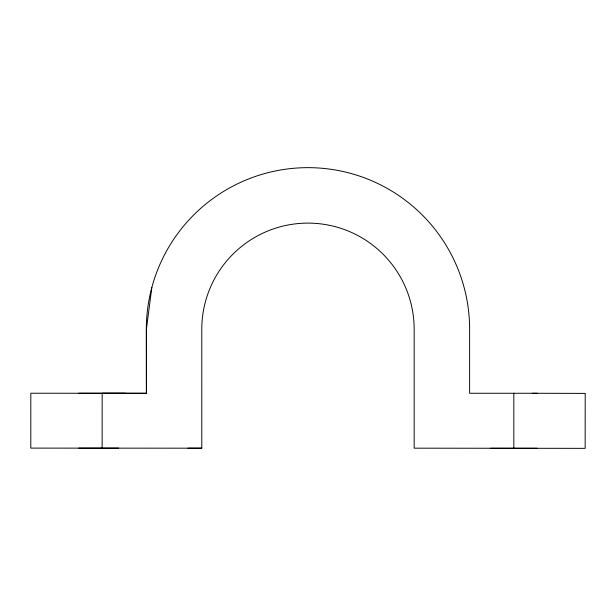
<?xml version="1.0" encoding="UTF-8"?>
<svg xmlns="http://www.w3.org/2000/svg" width="616" height="616" viewBox="0 0 616 616"><rect width="100%" height="100%" fill="white"/><g stroke="black" fill="none" stroke-linecap="round" stroke-linejoin="round"><path stroke-width="0.92" d="M102.133 448.14L102.164 393.254L146.4 393.285L146.4 329.306L151.829 287.464M78.794 393.247L125.464 393.247M537.144 393.27L469.623 393.27L469.623 329.306A161.654 161.654 0 0 0 307.977 167.652A161.654 161.654 0 0 0 146.323 329.306L146.4 393.285L30.823 393.224L30.8 448.109L201.786 448.186L201.779 329.306A106.198 106.198 0 0 1 307.977 223.108A106.198 106.198 0 0 1 414.168 329.306L414.168 448.171L585.154 448.348L585.2 393.393L532.332 393.262M78.794 448.14L118.626 448.14M187.919 448.186L201.786 448.186M490.505 448.248L537.144 448.248M513.829 393.27L513.829 448.171"/></g></svg>
